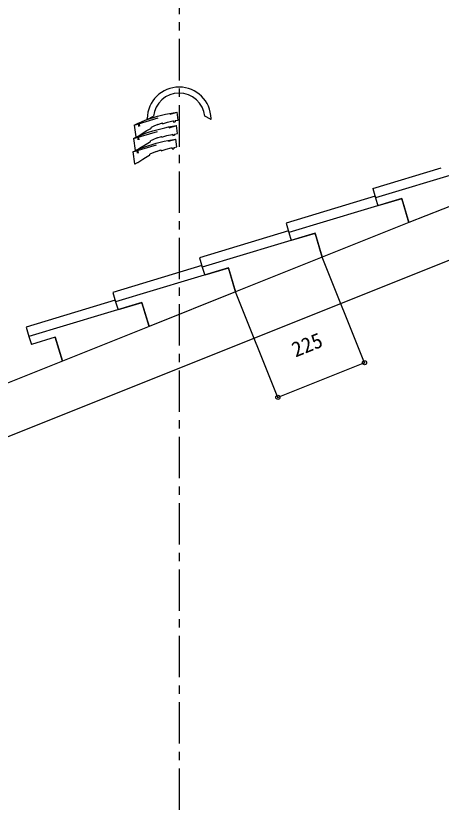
# Model space of a CAD drawing. Units: millimetres, scale not verified. Extents: x -4726 to 4690, y -2905 to 2891.
# Drawn here: x -1257 to -231, y -909 to 991 of the extents above; entities that cross this region are included whole.
import ezdxf
from ezdxf.enums import TextEntityAlignment as Align

# ---------------------------------------------------------------- set-up
doc = ezdxf.new("R2010")
doc.units = ezdxf.units.MM
doc.header["$LTSCALE"] = 20
doc.header["$PDMODE"] = 32
doc.header["$PDSIZE"] = 10
doc.linetypes.add('CHAIN1', pattern=[8, 5, -1, 1, -1])
doc.linetypes.add('DASHED1', pattern=[1.8, 1.2, -0.6])
doc.layers.add('0-0', color=7, linetype='Continuous')
doc.layers.add('0-5', color=7, linetype='Continuous')
doc.styles.add('ＭＳ ゴシック', font='')
doc.styles.get('ＭＳ ゴシック').set_extended_font_data('MS Gothic')

# ---------------------------------------------------------------- blocks, each defined once
blk = doc.blocks.new('kae5md')
at = {"layer": '0-5', "linetype": 'DASHED1'}
for p, q in [((-21.752, 10.193), (19.587, 22.595)), ((-22.446, -2.784), (18.893, 9.617)), ((-23.14, -15.761), (18.198, -3.36))]:
    blk.add_line(p, q, dxfattribs=at)
at = {"layer": '0-5'}
for p, q in [((-9.303, 15.995), (-9.301, 16.395)), ((-8.703, 15.995), (-9.303, 15.995)), ((-8.703, 15.995), (-3.303, 18.795)), ((20.585, 14.985), (19.587, 22.595)), ((51.697, 15.995), (46.297, 18.795)), ((51.697, 15.995), (52.297, 15.995)), ((52.297, 15.995), (52.294, 16.395)), ((-21.752, 10.193), (-18.771, 11.681)), ((-21.752, 10.193), (-20.244, -1.308)), ((-17.961, 12.048), (-17.542, 8.857)), ((-17.199, 12.392), (-16.759, 9.033)), ((-5.303, 7.119), (-5.412, 7.947)), ((1.063, 10.665), (5.345, 12.178)), ((5.452, 11.364), (5.345, 12.178)), ((5.346, 12.174), (5.345, 12.178)), ((5.452, 11.364), (5.584, 11.41)), ((5.584, 11.41), (10.455, 12.944)), ((10.455, 12.944), (15.335, 14.095)), ((15.335, 14.095), (16.079, 14.222)), ((16.079, 14.222), (16.235, 13.031)), ((16.235, 13.031), (17.814, 13.298)), ((17.657, 14.489), (20.585, 14.985)), ((17.657, 14.489), (17.814, 13.298)), ((19.89, 2.008), (18.893, 9.617)), ((-6.368, 6.646), (-5.303, 7.119)), ((9.761, -0.033), (14.64, 1.118)), ((14.64, 1.118), (15.385, 1.244)), ((15.385, 1.244), (15.541, 0.054)), ((15.541, 0.054), (17.119, 0.321)), ((16.963, 1.512), (19.89, 2.008)), ((16.963, 1.512), (17.119, 0.321)), ((-22.446, -2.784), (-19.465, -1.296)), ((-22.446, -2.784), (-20.938, -14.286)), ((-18.655, -0.93), (-18.236, -4.12)), ((-17.893, -0.585), (-17.453, -3.944)), ((-7.062, -6.331), (-5.997, -5.858)), ((-5.997, -5.858), (-6.106, -5.03)), ((0.368, -2.312), (4.651, -0.799)), ((4.758, -1.613), (4.651, -0.799)), ((4.652, -0.803), (4.651, -0.799)), ((4.758, -1.613), (4.889, -1.567)), ((4.889, -1.567), (9.761, -0.033)), ((19.196, -10.969), (18.198, -3.36)), ((-23.14, -15.761), (-20.159, -14.273)), ((-19.349, -13.907), (-18.931, -17.097)), ((-18.587, -13.562), (-18.147, -16.921)), ((-0.326, -15.289), (3.957, -13.776)), ((4.064, -14.591), (3.957, -13.776)), ((3.957, -13.78), (3.957, -13.776)), ((4.064, -14.591), (4.195, -14.544)), ((4.195, -14.544), (9.067, -13.01)), ((9.067, -13.01), (13.946, -11.859)), ((13.946, -11.859), (14.69, -11.733)), ((14.69, -11.733), (14.847, -12.923)), ((14.847, -12.923), (16.425, -12.656)), ((16.269, -11.465), (19.196, -10.969)), ((16.269, -11.465), (16.425, -12.656)), ((-23.14, -15.761), (-21.632, -27.263)), ((-7.756, -19.309), (-6.691, -18.835)), ((-6.691, -18.835), (-6.8, -18.007))]:
    blk.add_line(p, q, dxfattribs=at)
for points in [[(-18.771, 11.681), (-14.877, 13.443), (-11.154, 14.924), (-7.339, 16.226), (-3.089, 17.504), (0.691, 18.621), (4.488, 19.61), (8.51, 20.628), (12.111, 21.362), (15.886, 22.021), (19.587, 22.595)], [(-19.465, -1.296), (-15.571, 0.466), (-11.848, 1.947), (-8.033, 3.249), (-3.783, 4.526), (-0.003, 5.644), (3.794, 6.633), (7.816, 7.651), (11.417, 8.385), (15.192, 9.043), (18.893, 9.617)], [(1.063, 10.665), (-3.015, 9.014), (-5.412, 7.947)], [(-20.244, -1.308), (-19.45, -1.204), (-17.151, -0.117), (-17.075, 0.067), (-14.976, 1.424), (-12.176, 3.156), (-9.533, 4.781), (-6.368, 6.646)], [(-20.938, -14.286), (-20.144, -14.182), (-17.845, -13.094), (-17.77, -12.91), (-15.67, -11.553), (-12.871, -9.822), (-10.228, -8.196), (-7.062, -6.331)], [(-20.159, -14.273), (-16.265, -12.511), (-12.542, -11.031), (-8.728, -9.728), (-4.478, -8.451), (-0.698, -7.333), (3.099, -6.345), (7.122, -5.326), (10.723, -4.592), (14.498, -3.934), (18.198, -3.36)], [(0.368, -2.312), (-3.709, -3.963), (-6.106, -5.03)], [(-21.632, -27.263), (-20.839, -27.159), (-18.539, -26.071), (-18.464, -25.888), (-16.365, -24.53), (-13.565, -22.799), (-10.922, -21.173), (-7.756, -19.309)], [(-0.326, -15.289), (-4.403, -16.941), (-6.8, -18.007)]]:
    blk.add_lwpolyline(points, dxfattribs=at)
for radius, start, end in [(30.8, 90, 179.25587), (30.8, 0.74411, 89.99998), (24.958, 90, 173.5584), (24.958, 6.44159, 90)]:
    blk.add_arc((21.497, 15.995), radius, start, end, dxfattribs=at)

msp = doc.modelspace()

# ---------------------------------------------------------------- linework, layer by layer
at = {"layer": '0-0', "color": 4, "linetype": 'CHAIN1'}
msp.add_line((-862.82, 1895.03), (-862.82, -1105.62), dxfattribs=at)
at = {"layer": '0-0'}
for p, q in [((-396.09, 574.23), (-231.28, 623.93)), ((-182.6, 613.51), (-389.16, 551.23)), ((-396.09, 574.23), (-389.16, 551.23)), ((-390.41, 555.38), (-605, 490.67)), ((-389.16, 551.23), (-383.38, 532.08)), ((-151.04, 554.89), (-308.66, 491.84)), ((-326.1, 549.67), (-598.06, 467.66)), ((-308.66, 491.84), (-326.1, 549.67)), ((-326.01, 549.38), (-308.66, 491.84)), ((-605, 490.67), (-598.06, 467.66)), ((-308.66, 491.84), (-517.57, 408.28)), ((-535.01, 466.1), (-806.97, 384.1)), ((-598.06, 467.66), (-592.29, 448.51)), ((-534.92, 465.81), (-592.29, 448.51)), ((-517.57, 408.28), (-535.01, 466.1)), ((-534.92, 465.81), (-517.57, 408.28)), ((-1301.55, -34.55), (-107.64, 443.01)), ((-517.57, 408.28), (-726.48, 324.72)), ((-415.77, 153.78), (-517.57, 408.28)), ((-743.91, 382.54), (-1015.88, 300.54)), ((-806.97, 384.1), (-801.2, 364.95)), ((-743.82, 382.25), (-801.2, 364.95)), ((-726.48, 324.72), (-743.91, 382.54)), ((-743.82, 382.25), (-726.48, 324.72)), ((-726.48, 324.72), (-935.38, 241.15)), ((-624.68, 70.21), (-726.48, 324.72)), ((-952.82, 298.98), (-1224.78, 216.97)), ((-1015.88, 300.54), (-1010.1, 281.39)), ((-952.73, 298.69), (-1010.1, 281.39)), ((-935.38, 241.15), (-952.82, 298.98)), ((-952.73, 298.69), (-935.38, 241.15)), ((-935.38, 241.15), (-1144.29, 157.59)), ((-1224.78, 216.97), (-1219.01, 197.83)), ((-1161.64, 215.12), (-1219.01, 197.83)), ((-1144.29, 157.59), (-1161.73, 215.41)), ((-1161.64, 215.12), (-1144.29, 157.59)), ((-1144.29, 157.59), (-1301.55, 94.69))]:
    msp.add_line(p, q, dxfattribs=at)
at = {"layer": '0-0', "color": 4}
msp.add_line((-415.77, 153.78), (-624.68, 70.21), dxfattribs=at)
at = {"layer": '0-0'}
for points in [[(-326.01, 549.38), (-378.12, 533.66), (-383.38, 532.08)], [(-599.31, 471.81), (-813.91, 407.11), (-806.97, 384.1)], [(-808.22, 388.25), (-1022.81, 323.54), (-1015.88, 300.54)], [(-1017.13, 304.69), (-1231.72, 239.98), (-1224.78, 216.97)]]:
    msp.add_lwpolyline(points, dxfattribs=at)
at = {"layer": '0-0', "color": 4}
for p in [(-415.77, 153.78), (-624.68, 70.21)]:
    msp.add_point(p, dxfattribs=at)

# ---------------------------------------------------------------- block references
at = {"layer": '0-0', "xscale": 2.5, "yscale": 2.5}
msp.add_blockref('kae5md', (-916.56, 701.73), dxfattribs=at)

# ---------------------------------------------------------------- texts
at = {"layer": '0-0', "color": 4, "style": 'ＭＳ ゴシック'}
msp.add_text('225', height=36.66, rotation=21.801, dxfattribs=at).set_placement((-578.25, 156.1), align=Align.BOTTOM_LEFT)

doc.saveas('drawing.dxf')
